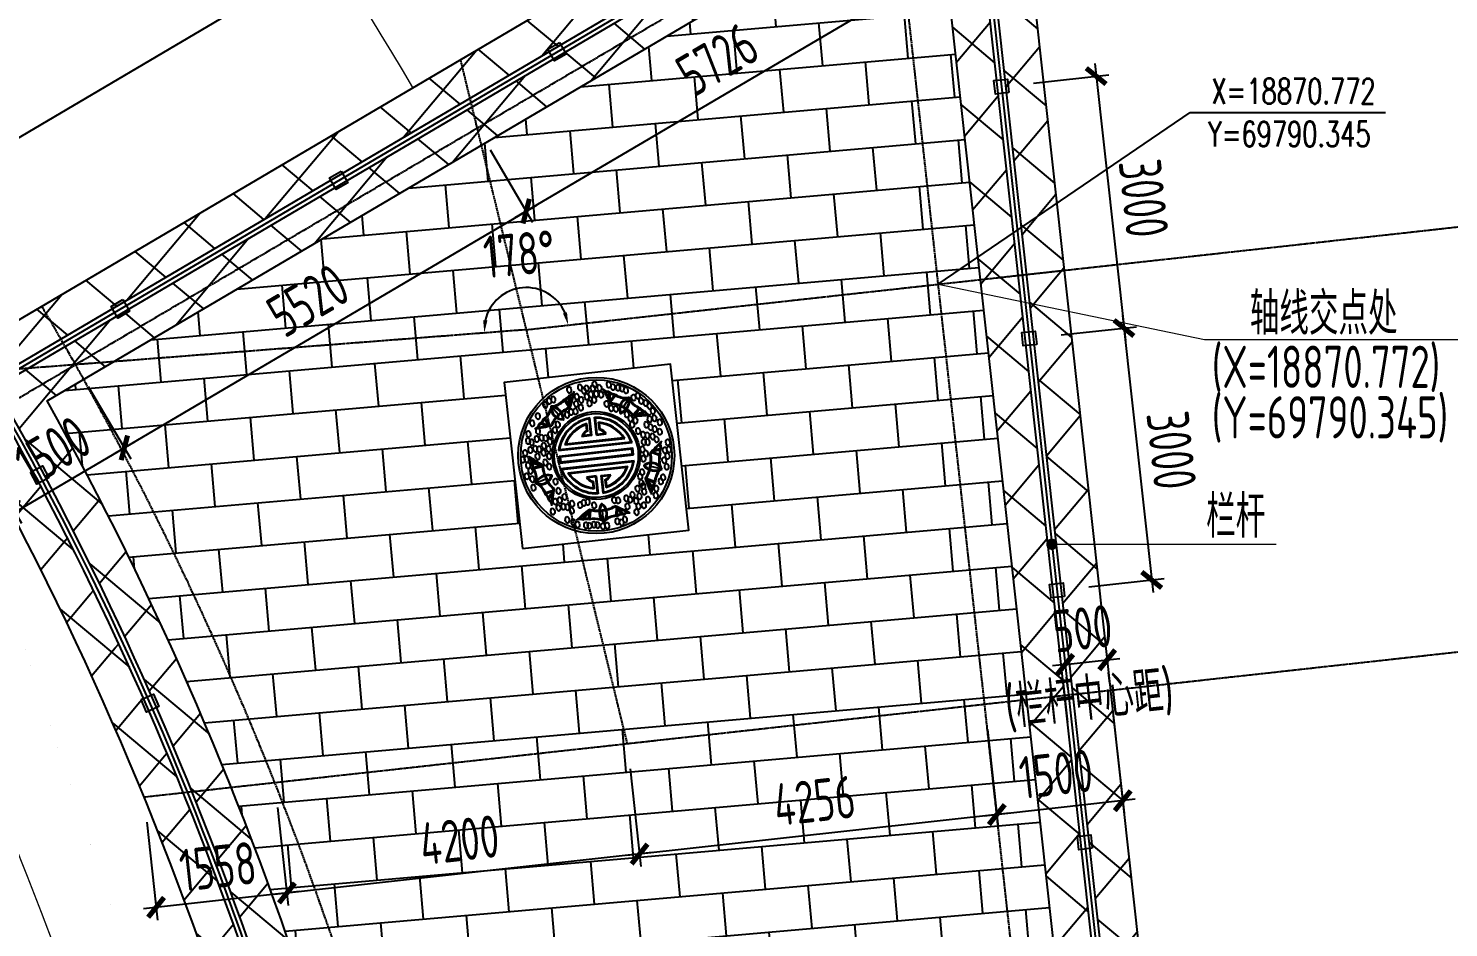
# Model space of a CAD drawing. Header units: millimetres. Extents: x -1003406 to 3312184, y 81337 to 716393.
# Drawn here: x 1301421 to 1318236, y 531276 to 541918 of the extents above; entities that cross this region are included whole.
import ezdxf

# ---------------------------------------------------------------- set-up
doc = ezdxf.new("R2010")
doc.units = ezdxf.units.MM
doc.header["$LTSCALE"] = 10
doc.linetypes.add('DOTE', pattern=[2.42, 2, -0.2, 0.02, -0.2])
doc.layers.get('0').update_dxf_attribs({"linetype": 'CONTINUOUS'})
doc.layers.get('Defpoints').update_dxf_attribs({"linetype": 'CONTINUOUS'})
for name, color, linetype in [('DIM', 3, 'CONTINUOUS'), ('DIM_COOR', 3, 'CONTINUOUS'), ('DMTZ', 8, 'CONTINUOUS'), ('DOTE', 1, 'DOTE'), ('PUB_TEXT', 7, 'CONTINUOUS'), ('图层5', 8, 'CONTINUOUS'), ('护岸线', 6, 'CONTINUOUS'), ('栏杆-SK', 4, 'CONTINUOUS'), ('码头-SK', 7, 'CONTINUOUS'), ('砖块-sk', 252, 'CONTINUOUS'), ('配筋率', 61, 'CONTINUOUS')]:
    doc.layers.add(name, color=color, linetype=linetype)
for name, color, linetype, lineweight in [('TEXT', 3, 'CONTINUOUS', 15), ('引线-H', 130, 'CONTINUOUS', 20), ('标注', 7, 'CONTINUOUS', 9)]:
    doc.layers.add(name, color=color, linetype=linetype, lineweight=lineweight)
doc.styles.add('_TCH_DIM', font='SIMPLEX', dxfattribs={"bigfont": 'GBCBIG'})
doc.styles.add('TCCAD_Dimension', font='Tssdeng.shx', dxfattribs={"width": 0.7, "bigfont": 'hztxt.shx'})
doc.styles.add('TSSD_Dimension', font='Tssdeng.shx', dxfattribs={"width": 0.7, "bigfont": 'hztxt.shx'})
doc.dimstyles.new('TSSD_100_150', dxfattribs={"dimtxt": 500, "dimasz": 150, "dimexe": 150, "dimexo": 300, "dimgap": 150, "dimtad": 1, "dimdec": 0, "dimzin": 0, "dimdsep": 46, "dimtxsty": 'TSSD_Dimension', "dimblk": 'ARCHTICK', "dimcen": 0, "dimdle": 150, "dimclrt": 7, "dimadec": 0, "dimazin": 0, "dimtfac": 1, "dimtdec": 0, "dimtix": 1, "dimtmove": 2, "dimatfit": 3, "dimfxl": 1, "dimtolj": 1, "dimtzin": 0, "dimarcsym": 0})

# ---------------------------------------------------------------- blocks, each defined once
blk = doc.blocks.new('_ArchTick')
at = {"color": 0, "const_width": 0.4}
blk.add_lwpolyline([(-0.71, -0.71), (0.71, 0.71)], dxfattribs=at)
blk = doc.blocks.new('*D460')
at = {"layer": 'Defpoints', "color": 0, "transparency": 16777216}
for p in [(1319940, 546116), (1312991, 545349), (1317926, 500620)]:
    blk.add_point(p, dxfattribs=at)
at = {"layer": 'DIM', "color": 0, "lineweight": -2, "transparency": 16777216}
for p, q in [((1324892, 501238), (1319923, 546265)), ((1313289, 545382), (1320089, 546132)), ((1318225, 500653), (1325025, 501404))]:
    blk.add_line(p, q, dxfattribs=at)
at = {"layer": 'DIM', "color": 0, "lineweight": -2, "transparency": 16777216, "xscale": 150, "yscale": 150, "zscale": 150}
for p, rotation in [((1319940, 546116), 96.29735263601), ((1324876, 501387), 276.29735263601)]:
    blk.add_blockref('_ArchTick', p, dxfattribs=dict(at, rotation=rotation))
at = {"layer": 'DIM', "color": 7, "transparency": 16777216, "insert": (1322805, 523795), "char_height": 500, "attachment_point": 5, "rotation": 276.2974, "style": 'TSSD_Dimension'}
blk.add_mtext('\\A1;45000', dxfattribs=at)
blk = doc.blocks.new('*D461')
at = {"layer": 'Defpoints', "color": 0, "transparency": 16777216}
for p in [(1318534, 544717), (1317202, 544570), (1317761, 539505)]:
    blk.add_point(p, dxfattribs=at)
at = {"layer": 'DIM', "color": 0, "lineweight": -2, "transparency": 16777216}
for p, q in [((1319110, 539503), (1318518, 544866)), ((1317500, 544603), (1318684, 544733)), ((1318059, 539538), (1319243, 539668))]:
    blk.add_line(p, q, dxfattribs=at)
at = {"layer": 'DIM', "color": 0, "lineweight": -2, "transparency": 16777216, "xscale": 150, "yscale": 150, "zscale": 150}
for p, rotation in [((1318534, 544717), 96.29735263829816), ((1319093, 539652), 276.2973526382982)]:
    blk.add_blockref('_ArchTick', p, dxfattribs=dict(at, rotation=rotation))
at = {"layer": 'DIM', "color": 7, "transparency": 16777216, "insert": (1319212, 542228), "char_height": 500, "attachment_point": 5, "rotation": 276.2974, "style": 'TSSD_Dimension'}
blk.add_mtext('\\A1;5096', dxfattribs=at)
blk = doc.blocks.new('*D465')
at = {"layer": 'Defpoints', "color": 0, "transparency": 16777216}
for p in [(1312047, 546952), (1312991, 545349), (1300286, 537871)]:
    blk.add_point(p, dxfattribs=at)
at = {"layer": 'DIM', "color": 0, "lineweight": -2, "transparency": 16777216}
for p, q in [((1299214, 539397), (1312176, 547028)), ((1312838, 545607), (1311971, 547081)), ((1300134, 538129), (1299267, 539603))]:
    blk.add_line(p, q, dxfattribs=at)
at = {"layer": 'DIM', "color": 0, "lineweight": -2, "transparency": 16777216, "xscale": 150, "yscale": 150, "zscale": 150}
for p, rotation in [((1312047, 546952), 30.48274837140382), ((1299343, 539473), 210.4827483714038)]:
    blk.add_blockref('_ArchTick', p, dxfattribs=dict(at, rotation=rotation))
at = {"layer": 'DIM', "color": 7, "transparency": 16777216, "insert": (1305492, 543557), "char_height": 500, "attachment_point": 5, "rotation": 30.4827, "style": 'TSSD_Dimension'}
blk.add_mtext('\\A1;14742', dxfattribs=at)
blk = doc.blocks.new('*D466')
at = {"layer": 'Defpoints', "color": 0, "transparency": 16777216}
for p in [(1301978, 537938), (1300685, 537177), (1302557, 536954)]:
    blk.add_point(p, dxfattribs=at)
at = {"layer": 'DIM', "color": 0, "lineweight": -2, "transparency": 16777216}
for p, q in [((1302130, 537680), (1302633, 536825)), ((1300837, 536919), (1301340, 536064)), ((1301135, 536117), (1302686, 537030))]:
    blk.add_line(p, q, dxfattribs=at)
at = {"layer": 'DIM', "color": 0, "lineweight": -2, "transparency": 16777216, "xscale": 150, "yscale": 150, "zscale": 150}
for p, rotation in [((1302557, 536954), 30.48274837401802), ((1301264, 536193), 210.482748374018)]:
    blk.add_blockref('_ArchTick', p, dxfattribs=dict(at, rotation=rotation))
at = {"layer": 'DIM', "color": 7, "transparency": 16777216, "insert": (1301708, 536918), "char_height": 500, "attachment_point": 5, "rotation": 30.4827, "style": 'TSSD_Dimension'}
blk.add_mtext('\\A1;1500', dxfattribs=at)
blk = doc.blocks.new('*D467')
at = {"layer": 'Defpoints', "color": 0, "transparency": 16777216}
for p in [(1306735, 540739), (1307315, 539755), (1301978, 537938)]:
    blk.add_point(p, dxfattribs=at)
at = {"layer": 'DIM', "color": 0, "lineweight": -2, "transparency": 16777216}
for p, q in [((1306888, 540480), (1307391, 539625)), ((1302428, 536878), (1307444, 539831)), ((1302130, 537680), (1302633, 536825))]:
    blk.add_line(p, q, dxfattribs=at)
at = {"layer": 'DIM', "color": 0, "lineweight": -2, "transparency": 16777216, "xscale": 150, "yscale": 150, "zscale": 150}
for p, rotation in [((1307315, 539755), 30.48274837140382), ((1302557, 536954), 210.4827483714038)]:
    blk.add_blockref('_ArchTick', p, dxfattribs=dict(at, rotation=rotation))
at = {"layer": 'DIM', "color": 7, "transparency": 16777216, "insert": (1304733, 538699), "char_height": 500, "attachment_point": 5, "rotation": 30.4827, "style": 'TSSD_Dimension'}
blk.add_mtext('\\A1;5520', dxfattribs=at)
blk = doc.blocks.new('*D468')
at = {"layer": 'Defpoints', "color": 0, "transparency": 16777216}
for p in [(1311670, 543643), (1312249, 542659), (1306735, 540739)]:
    blk.add_point(p, dxfattribs=at)
at = {"layer": 'DIM', "color": 0, "lineweight": -2, "transparency": 16777216}
for p, q in [((1311822, 543385), (1312325, 542530)), ((1307185, 539679), (1312378, 542735)), ((1306888, 540480), (1307391, 539625))]:
    blk.add_line(p, q, dxfattribs=at)
at = {"layer": 'DIM', "color": 0, "lineweight": -2, "transparency": 16777216, "xscale": 150, "yscale": 150, "zscale": 150}
for p, rotation in [((1312249, 542659), 30.48274837140382), ((1307315, 539755), 210.4827483714038)]:
    blk.add_blockref('_ArchTick', p, dxfattribs=dict(at, rotation=rotation))
at = {"layer": 'DIM', "color": 7, "transparency": 16777216, "insert": (1309579, 541552), "char_height": 500, "attachment_point": 5, "rotation": 30.4827, "style": 'TSSD_Dimension'}
blk.add_mtext('\\A1;5726', dxfattribs=at)
blk = doc.blocks.new('*D471')
at = {"layer": 'Defpoints', "color": 0, "transparency": 16777216}
for p in [(1314234, 534085), (1312743, 533921), (1312887, 532613)]:
    blk.add_point(p, dxfattribs=at)
at = {"layer": 'DIM', "color": 0, "lineweight": -2, "transparency": 16777216}
for p, q in [((1314266, 533787), (1314394, 532628)), ((1312775, 533622), (1312903, 532464)), ((1314527, 532794), (1312738, 532596))]:
    blk.add_line(p, q, dxfattribs=at)
at = {"layer": 'DIM', "color": 0, "lineweight": -2, "transparency": 16777216, "xscale": 150, "yscale": 150, "zscale": 150}
for p, rotation in [((1314378, 532777), 6.29735263569529), ((1312887, 532613), 186.2973526356953)]:
    blk.add_blockref('_ArchTick', p, dxfattribs=dict(at, rotation=rotation))
at = {"layer": 'DIM', "color": 7, "transparency": 16777216, "insert": (1313588, 533093), "char_height": 500, "attachment_point": 5, "rotation": 6.2974, "style": 'TSSD_Dimension'}
blk.add_mtext('\\A1;1500', dxfattribs=at)
blk = doc.blocks.new('*D472')
at = {"layer": 'Defpoints', "color": 0, "transparency": 16777216}
for p in [(1312743, 533921), (1308512, 533454), (1308657, 532146)]:
    blk.add_point(p, dxfattribs=at)
at = {"layer": 'DIM', "color": 0, "lineweight": -2, "transparency": 16777216}
for p, q in [((1312775, 533622), (1312903, 532464)), ((1308545, 533156), (1308673, 531997)), ((1313036, 532629), (1308508, 532130))]:
    blk.add_line(p, q, dxfattribs=at)
at = {"layer": 'DIM', "color": 0, "lineweight": -2, "transparency": 16777216, "xscale": 150, "yscale": 150, "zscale": 150}
for p, rotation in [((1312887, 532613), 6.29735263779593), ((1308657, 532146), 186.2973526377959)]:
    blk.add_blockref('_ArchTick', p, dxfattribs=dict(at, rotation=rotation))
at = {"layer": 'DIM', "color": 7, "transparency": 16777216, "insert": (1310728, 532777), "char_height": 500, "attachment_point": 5, "rotation": 6.2974, "style": 'TSSD_Dimension'}
blk.add_mtext('\\A1;4256', dxfattribs=at)
blk = doc.blocks.new('*D473')
at = {"layer": 'Defpoints', "color": 0, "transparency": 16777216}
for p in [(1308512, 533454), (1304337, 532993), (1304482, 531685)]:
    blk.add_point(p, dxfattribs=at)
at = {"layer": 'DIM', "color": 0, "lineweight": -2, "transparency": 16777216}
for p, q in [((1308545, 533156), (1308673, 531997)), ((1304370, 532695), (1304498, 531536)), ((1308806, 532163), (1304333, 531669))]:
    blk.add_line(p, q, dxfattribs=at)
at = {"layer": 'DIM', "color": 0, "lineweight": -2, "transparency": 16777216, "xscale": 150, "yscale": 150, "zscale": 150}
for p, rotation in [((1308657, 532146), 6.29735263779593), ((1304482, 531685), 186.2973526377959)]:
    blk.add_blockref('_ArchTick', p, dxfattribs=dict(at, rotation=rotation))
at = {"layer": 'DIM', "color": 7, "transparency": 16777216, "insert": (1306525, 532313), "char_height": 500, "attachment_point": 5, "rotation": 6.2974, "style": 'TSSD_Dimension'}
blk.add_mtext('\\A1;4200', dxfattribs=at)
blk = doc.blocks.new('*D474')
at = {"layer": 'Defpoints', "color": 0, "transparency": 16777216}
for p in [(1304337, 532993), (1302789, 532822), (1302933, 531515)]:
    blk.add_point(p, dxfattribs=at)
at = {"layer": 'DIM', "color": 0, "lineweight": -2, "transparency": 16777216}
for p, q in [((1304370, 532695), (1304498, 531536)), ((1302822, 532524), (1302950, 531365)), ((1304631, 531702), (1302784, 531498))]:
    blk.add_line(p, q, dxfattribs=at)
at = {"layer": 'DIM', "color": 0, "lineweight": -2, "transparency": 16777216, "xscale": 150, "yscale": 150, "zscale": 150}
for p, rotation in [((1304482, 531685), 6.29735263779593), ((1302933, 531515), 186.2973526377959)]:
    blk.add_blockref('_ArchTick', p, dxfattribs=dict(at, rotation=rotation))
at = {"layer": 'DIM', "color": 7, "transparency": 16777216, "insert": (1303664, 531998), "char_height": 500, "attachment_point": 5, "rotation": 6.2974, "style": 'TSSD_Dimension'}
blk.add_mtext('\\A1;1558', dxfattribs=at)
blk = doc.blocks.new('234')
at = {"layer": '图层5'}
for p, q in [((-128.9, 300.4), (-124.8, 350.9)), ((-120.6, 306.5), (-116.3, 356.9)), ((110.5, 317.9), (116.6, 350.7)), ((116.3, 304.3), (124.1, 344.7)), ((-233.3, 305.4), (-197.6, 254.3)), ((-132.5, 288.6), (-154.1, 333.7)), ((-125.7, 293.8), (-146.8, 338.1)), ((117.2, 302.4), (147.6, 333.7)), ((120.1, 295.9), (152.6, 329.8)), ((230.7, 306.3), (193.2, 256.6)), ((-280.8, 193.9), (-310.2, 209.9)), ((-266.1, 195.3), (-302.1, 215.2)), ((-264, 195.5), (-284.4, 234.1)), ((-256.9, 196.3), (-279.2, 237.6)), ((-173.8, 224.9), (-173.8, 224.9)), ((-40.3, 140.7), (-40.3, 175.1)), ((-34.9, 136.9), (-34.9, 181.7)), ((-19.2, 112.7), (-19.2, 207.8)), ((-13.7, 107.2), (-13.7, 214.1)), ((13.7, 107.2), (13.7, 214.1)), ((19.2, 112.7), (19.2, 207.8)), ((34.9, 136.9), (34.9, 181.7)), ((40.3, 140.7), (40.3, 175.1)), ((173.7, 224.9), (173.7, 224.9)), ((246.6, 204.5), (282.8, 239)), ((253.6, 199.7), (289.2, 233.4)), ((258.9, 204.7), (308.2, 216.4)), ((267.2, 198.7), (316.5, 210.2)), ((-13.7, 107.2), (-73.3, 107.2)), ((-19.2, 112.7), (-64.5, 112.7)), ((13.7, 107.2), (73.3, 107.2)), ((19.2, 112.7), (64.5, 112.7)), ((-221.8, 39.9), (221.8, 39.9)), ((-221.8, 6.9), (221.8, 6.9)), ((-221.8, -35.3), (-221.8, 6.9)), ((-214.9, 0), (-214.9, -28.4)), ((214.9, 0), (-214.9, 0)), ((-214.7, 45.4), (214.7, 45.4)), ((-180.7, 69.2), (180.7, 69.2)), ((-171.9, 74.7), (171.9, 74.7)), ((214.9, 0), (214.9, 0)), ((214.9, -28.4), (214.9, 0)), ((221.8, -35.3), (221.8, 6.9)), ((-341.4, -29.4), (-388, -9.7)), ((-338.2, -39.1), (-384.9, -19.6)), ((-330.9, -38.2), (-379.5, -44.5)), ((-328.1, -46.2), (-377.6, -52.8)), ((-221.8, -35.3), (221.8, -35.3)), ((-221.8, -68.3), (221.8, -68.3)), ((-214.9, -28.4), (214.9, -28.4)), ((-214.7, -73.8), (214.7, -73.8)), ((331.6, -33.5), (373.9, -53.8)), ((336.9, -28.7), (376, -47.9)), ((338.5, -27.3), (379.2, -22.2)), ((349.5, -17.5), (382.7, -13.2)), ((-375.2, -136.9), (-315.6, -118.8)), ((-281.1, -105.6), (-281.1, -105.6)), ((-180.7, -97.6), (180.7, -97.6)), ((-171.9, -103.1), (171.9, -103.1)), ((-13.7, -135.6), (-73.3, -135.6)), ((-19.2, -141.1), (-64.5, -141.1)), ((-40.3, -169), (-40.3, -203.5)), ((-34.9, -165.2), (-34.9, -210.1)), ((-19.2, -141.1), (-19.2, -236.2)), ((-13.7, -135.6), (-13.7, -242.5)), ((13.7, -135.6), (13.7, -242.5)), ((13.7, -135.6), (73.3, -135.6)), ((19.2, -141.1), (19.2, -236.2)), ((19.2, -141.1), (64.5, -141.1)), ((34.9, -165.2), (34.9, -210.1)), ((40.3, -169), (40.3, -203.5)), ((281.1, -105.5), (281.1, -105.5)), ((375.6, -135.5), (316.8, -115.1)), ((-279.6, -193.5), (-325.8, -201.9)), ((-281.1, -200.5), (-324, -207.9)), ((-281.5, -202.6), (-311.5, -230.6)), ((-284.7, -216.9), (-309, -239.9)), ((281.8, -189.3), (324.9, -212.8)), ((284.2, -181.2), (328.2, -204.9)), ((285.1, -202.6), (311.2, -245.9)), ((288.2, -192.8), (314.6, -236)), ((-79.5, -336.3), (-88.5, -384.5)), ((-71, -336.1), (-80, -385.3)), ((0.1, -309.7), (0.1, -309.7)), ((84.1, -335.5), (77.8, -382)), ((90.3, -339.1), (84.1, -382.2)), ((-91, -343.6), (-124.2, -381.8)), ((-80.8, -343.5), (-113.8, -381.9)), ((0.7, -408.9), (0.6, -346.7)), ((92.1, -340.1), (109.6, -377.4)), ((104.8, -347.6), (119.2, -377.8))]:
    blk.add_line(p, q, dxfattribs=at)
for radius in [467, 452]:
    blk.add_circle((0, -14.2), radius, dxfattribs=at)
for centre in [(36.2, 408.9), (-244.4, 340.5), (-218.7, 346.6), (-118.3, 392.7), (-77.4, 348.7), (-52.8, 326.2), (-52.3, 400.9), (-31.6, 379.4), (-18, 341.9), (-14, 390.5), (8.3, 352.2), (22.7, 387.3), (40.2, 351.4), (62.6, 385.7), (68.2, 344.3), (120.8, 398.4), (144, 381.5), (174.3, 374.5), (196.2, 366.8), (218.7, 353.4), (-321.6, 257.7), (-270, 320), (-147.4, 246.6), (-121.8, 261), (-94.8, 262), (-85.6, 305.7), (-60.3, 280.2), (-6.9, 300.4), (23.5, 318), (94.7, 285.6), (119.5, 255.8), (146.6, 249.8), (259.5, 305.5), (286.3, 313.3), (302.1, 281.6), (327.8, 264.9), (348.6, 244.3), (-389.6, 158.2), (-359.5, 218.8), (-330.6, 168.4), (-229.6, 163.9), (-208.9, 195.2), (207.8, 210.7), (226.9, 183.6), (255.1, 168.5), (340.9, 167.1), (364.6, 213.8), (369.5, 169.9), (-396.1, 117.1), (-375.5, 106.8), (-358.6, 65.5), (-343.4, 123.4), (-313.7, 127.1), (-305.1, 77.6), (-290.4, 121.9), (-266.6, 98.1), (-260.1, 139.2), (232.8, 145.5), (264.2, 104.2), (291.4, 79.1), (316.5, 71.6), (317.9, 135.7), (341.6, 118.3), (364.6, 105.1), (392.5, 85.4), (398.8, 141.1), (-439.7, 9.5), (-421.4, 48.1), (-416.8, 8.9), (-388.4, 61.8), (-349.5, 18.7), (-335.3, 60.3), (-311.5, 36.5), (-280.9, 13), (-279.2, 56.3), (278.5, -7.7), (291.4, 33.8), (313.7, 31.7), (347.2, 61.7), (368.3, 41.9), (433.4, 17.1), (-427.1, -91.6), (-411.6, -28.5), (-401.3, -62), (-307.2, -22), (-286.6, -49.1), (277.7, -63.4), (296.3, -34.7), (400.8, -87.5), (410.9, -28.6), (422.5, -63.4), (435.7, -26.2), (-396.2, -112.4), (-394.9, -164), (-259.5, -143.1), (246.7, -167.2), (261.4, -142.5), (383, -187.4), (410.9, -127), (-274.6, -261), (-248.1, -199.3), (-246.2, -255.4), (-215.4, -239.2), (189.4, -271.2), (223.7, -238.5), (250.2, -205.8), (259.5, -226), (261.1, -260.3), (335, -250.1), (366, -209.8), (-295.9, -318.1), (-259, -300.4), (-229.3, -296.6), (-206, -301.9), (-182.2, -325.7), (-175.7, -284.5), (-128.7, -297.7), (-105.3, -286.8), (-81.9, -285.2), (-46.1, -308.6), (77.1, -291.5), (100.5, -294.6), (150.4, -288.3), (152, -336.6), (172.2, -299.3), (206.5, -310.2), (217.4, -342.9), (229.9, -283.7), (250.2, -341.3), (278.3, -310.2), (327.2, -289.5), (-214.5, -377.2), (-180.2, -395.8), (-156.8, -413), (-106.9, -422.3), (-86.6, -427), (-58.5, -423.9), (-38.3, -428.6), (-7.1, -439.5), (19.4, -437.9), (81.8, -419.2), (106.7, -428.6), (128.6, -413), (201.9, -377.2)]:
    blk.add_ellipse(centre, major_axis=(0, 19.4), ratio=0.616865, dxfattribs=at)
for centre, major_axis, start_param, end_param in [((-242.2, 437.6), (-92.4, 92.4), 2.493237, 3.108187), ((-164.8, 394.4), (-37.9, 37.9), 2.579762, 3.269542), ((-164.8, 394.4), (-41.8, 41.8), 2.605209, 3.228554), ((-1075.7, 685), (-726.5, 726.5), 3.53237, 3.608206), ((-1075.7, 685), (-730.4, 730.4), 3.529693, 3.629181), ((-125.6, 405.7), (-31.2, 31.2), 2.428217, 3.360391), ((-125.6, 405.7), (35.1, 35.1), 4.048283, 4.465521), ((117.5, 403.5), (-31.2, 31.2), 1.390652, 2.322825), ((1056.2, 719.3), (730.4, 730.4), 2.692657, 2.792146), ((117.5, 403.5), (-35.1, 35.1), 1.856317, 2.273556), ((1056.2, 719.3), (726.5, 726.5), 2.713632, 2.789469), ((157.2, 393.7), (41.8, 41.8), 3.093285, 3.71663), ((157.2, 393.7), (37.9, 37.9), 3.052297, 3.742076), ((232.9, 439.9), (92.4, 92.4), 3.213652, 3.828601), ((-359, 348), (92.4, 92.4), 4.470289, 5.085238), ((-359, 348), (96.3, 96.3), 4.481021, 5.004715), ((-90.2, 105.2), (-129.4, 129.4), -0.17703, 0.257649), ((-167.1, 291.4), (-51.2, 51.2), 0.504812, 2.266005), ((-256.6, 225.4), (-62.4, 62.4), 3.898542, 5.269642), ((-167.1, 291.4), (-47.3, 47.3), 0.585352, 2.25569), ((-256.6, 225.4), (-58.5, 58.5), 3.920107, 5.20412), ((-242.2, 437.6), (-96.3, 96.3), 2.552957, 3.097455), ((-81.6, 112.9), (129.4, 129.4), 1.037642, 1.472321), ((-81.6, 112.9), (125.5, 125.5), 1.022339, 1.472321), ((85, 109.2), (125.5, 125.5), 0.137129, 0.58711), ((85, 109.2), (-129.4, 129.4), -1.433667, -0.998988), ((232.9, 439.9), (96.3, 96.3), 3.224383, 3.748078), ((239, 239.1), (51.2, 51.2), 0.818972, 2.580164), ((239, 239.1), (-47.3, 47.3), -0.671285, 0.999053), ((148.6, 303.9), (-62.4, 62.4), 2.641905, 4.013005), ((148.6, 303.9), (58.5, 58.5), 4.234267, 5.518279), ((95.2, 101.9), (-129.4, 129.4), 4.493394, 4.928072), ((354.4, 354.9), (96.3, 96.3), 2.867116, 3.411615), ((354.4, 354.9), (-92.4, 92.4), 1.2366, 1.85155), ((-360, 227.1), (31.2, 31.2), 4.218085, 5.150259), ((-370.4, 1217.4), (730.4, 730.4), 3.949294, 4.048783), ((-360, 227.1), (35.1, 35.1), 4.683751, 5.100989), ((-370.4, 1217.4), (726.5, 726.5), 3.97027, 4.046106), ((-338.5, 261.8), (37.9, 37.9), 4.308934, 4.998713), ((-338.5, 261.8), (41.8, 41.8), 4.349922, 4.973267), ((0, -14.2), (-185.4, 185.4), 3.926991, 10.210176), ((0, -14.2), (-177.6, 177.6), 3.926991, 10.210176), ((-90.2, 105.2), (-125.5, 125.5), -0.17703, 0.272951), ((0, -14.2), (161.4, 161.4), 0.845596, 2.11688), ((0, -14.2), (157.6, 157.6), 0.871808, 2.085356), ((0, -14.2), (140.7, 140.7), 0.961433, 1.923653), ((-173.5, 225), (3.97, 3.97), 3.922168, 5.129632), ((0, -14.2), (136.8, 136.8), 0.99543, 1.878793), ((0, -14.2), (-161.4, 161.4), 4.166305, 5.437589), ((0, -14.2), (-157.6, 157.6), 4.197829, 5.411377), ((0, -14.2), (-140.7, 140.7), 4.359533, 5.321752), ((0, -14.2), (-136.8, 136.8), 4.404392, 5.287755), ((173.8, 224.8), (-3.97, 3.97), 1.094735, 2.302199), ((95.2, 101.9), (-125.5, 125.5), 4.478091, 4.928072), ((332.1, 1224.1), (-730.4, 730.4), 2.273056, 2.372544), ((332.1, 1224.1), (-726.5, 726.5), 2.275733, 2.351569), ((337.2, 267.9), (41.8, 41.8), 2.919368, 3.542713), ((337.2, 267.9), (37.9, 37.9), 2.893922, 3.583701), ((360.1, 234.1), (35.1, 35.1), 2.791646, 3.208884), ((360.1, 234.1), (31.2, 31.2), 2.742376, 3.67455), ((-17.6, 85.4), (-42.3, 42.3), -0.394855, 0.412115), ((-17.6, 85.4), (38.4, 38.4), 1.10904, 1.829393), ((17.6, 85.4), (-38.4, 38.4), 4.453792, 5.174146), ((17.6, 85.4), (42.3, 42.3), 5.87107, 6.67804), ((-437.2, -3.4), (31.2, 31.2), 5.25565, 6.187824), ((-996.6, -820.8), (730.4, 730.4), 0.073941, 0.17343), ((-437.2, -3.4), (-35.1, 35.1), 3.734123, 4.151362), ((-996.6, -820.8), (-726.5, 726.5), -1.494179, -1.418342), ((1023.6, -792.9), (730.4, 730.4), 1.43602, 1.535508), ((1023.6, -792.9), (726.5, 726.5), 1.456995, 1.532832), ((433.1, 2.2), (-35.1, 35.1), 0.59968, 1.016919), ((433.1, 2.2), (-31.2, 31.2), 0.134014, 1.066188), ((-438.6, -44.2), (37.9, 37.9), 5.407196, 6.096975), ((-438.6, -44.2), (41.8, 41.8), 5.432642, 6.055987), ((-503.7, -104.5), (92.4, 92.4), 5.320671, 5.93562), ((-503.7, -104.5), (96.3, 96.3), 5.38039, 5.924889), ((-145.2, -52.1), (129.4, 129.4), 2.294279, 2.728958), ((-145.2, -52.1), (125.5, 125.5), 2.278977, 2.728958), ((0, -14.2), (-161.4, 161.4), 1.024712, 2.295997), ((0, -14.2), (-157.6, 157.6), 1.056236, 2.269784), ((0, -14.2), (161.4, 161.4), 3.987188, 5.258473), ((0, -14.2), (157.6, 157.6), 4.013401, 5.226949), ((143.2, -57.7), (-125.5, 125.5), 3.592881, 4.042862), ((143.2, -57.7), (-129.4, 129.4), 3.592881, 4.02756), ((503.4, -96.2), (-96.3, 96.3), 0.39695, 0.920645), ((503.4, -96.2), (92.4, 92.4), 1.957015, 2.571964), ((436.1, -38.5), (41.8, 41.8), 1.836648, 2.459993), ((436.1, -38.5), (-37.9, 37.9), 0.224864, 0.914643), ((-307.2, -184.1), (-62.4, 62.4), -1.128006, 0.243094), ((-342.3, -78.6), (-51.2, 51.2), 1.761449, 3.522642), ((-307.2, -184.1), (58.5, 58.5), 0.464355, 1.748368), ((-342.3, -78.6), (47.3, 47.3), 3.412785, 5.083123), ((-455.4, -243.7), (-92.4, 92.4), 4.15613, 4.771079), ((-455.4, -243.7), (-96.3, 96.3), 4.166861, 4.690556), ((-141.4, -63.1), (129.4, 129.4), 2.650403, 3.085082), ((-141.4, -63.1), (-125.5, 125.5), 1.079607, 1.529588), ((-281.1, -105.3), (-3.97, 3.97), 3.608009, 4.815473), ((0, -14.2), (-140.7, 140.7), 1.21794, 2.18016), ((0, -14.2), (-136.8, 136.8), 1.2628, 2.146163), ((-17.6, -113.8), (42.3, 42.3), 2.729478, 3.536447), ((-17.6, -113.8), (-38.4, 38.4), 1.3122, 2.032553), ((0, -14.2), (140.7, 140.7), 4.103026, 5.065245), ((17.6, -113.8), (38.4, 38.4), 4.250632, 4.970986), ((0, -14.2), (136.8, 136.8), 4.137022, 5.020386), ((17.6, -113.8), (-42.3, 42.3), 2.746738, 3.553708), ((281, -105.7), (-3.97, 3.97), -0.161902, 1.045562), ((139.8, -68.9), (125.5, 125.5), 4.792251, 5.242232), ((348.4, -57.3), (62.4, 62.4), 2.956064, 4.327165), ((314.8, -163.2), (51.2, 51.2), 5.84552, 7.606712), ((139.8, -68.9), (129.4, 129.4), 4.807553, 5.242232), ((314.8, -163.2), (-47.3, 47.3), 4.355263, 6.025601), ((348.4, -57.3), (58.5, 58.5), 2.977629, 4.261642), ((460.6, -237.2), (-96.3, 96.3), 0.039683, 0.584181), ((460.6, -237.2), (92.4, 92.4), 1.55076, 2.165709), ((-367.1, -250.8), (-37.9, 37.9), 3.994775, 4.684554), ((-367.1, -250.8), (-41.8, 41.8), 4.035763, 4.659107), ((-340.7, -282), (31.2, 31.2), 5.474722, 6.406896), ((-340.7, -282), (35.1, 35.1), 5.940388, 6.357626), ((-1285.8, 14.1), (-730.4, 730.4), 3.635135, 3.734623), ((-1285.8, 14.1), (726.5, 726.5), 5.226907, 5.302743), ((1280.3, 52.6), (-730.4, 730.4), 1.016419, 1.115907), ((1280.3, 52.6), (-726.5, 726.5), 1.019095, 1.094932), ((347.4, -279.9), (35.1, 35.1), 1.535009, 1.952247), ((347.4, -279.9), (31.2, 31.2), 1.485739, 2.417913), ((372.5, -247.7), (41.8, 41.8), 1.662731, 2.286076), ((372.5, -247.7), (37.9, 37.9), 1.637285, 2.327064), ((459.1, -1211.2), (-730.4, 730.4), -0.240218, -0.14073), ((459.1, -1211.2), (-726.5, 726.5), -0.237542, -0.161705), ((-8.8, -164), (125.5, 125.5), 3.535614, 3.985595), ((-8.8, -164), (129.4, 129.4), 3.550916, 3.985595), ((66.7, -358.9), (62.4, 62.4), 1.699427, 3.070528), ((66.7, -358.9), (-58.5, 58.5), 0.150196, 1.434209), ((-0.2, -309.7), (-3.97, 3.97), -1.418539, -0.211076), ((2.8, -163.8), (-129.4, 129.4), 2.336244, 2.770923), ((2.8, -163.8), (125.5, 125.5), 3.90704, 4.357021), ((-44.5, -359.6), (-51.2, 51.2), 3.018086, 4.779279), ((-44.5, -359.6), (-47.3, 47.3), 3.098626, 4.768964), ((-424.3, -1228.3), (726.5, 726.5), 0.200358, 0.276195), ((-424.3, -1228.3), (730.4, 730.4), 0.179383, 0.278871), ((-145.4, -426.7), (31.2, 31.2), 0.229102, 1.161276), ((-145.4, -426.7), (35.1, 35.1), 0.278372, 0.69561), ((-107, -440.6), (37.9, 37.9), 0.380647, 1.070427), ((-107, -440.6), (41.8, 41.8), 0.406094, 1.029439), ((-69.7, -521.1), (92.4, 92.4), 0.294123, 0.909072), ((-69.7, -521.1), (96.3, 96.3), 0.353842, 0.89834), ((77.5, -518.3), (92.4, 92.4), 0.700378, 1.315327), ((77.5, -518.3), (-96.3, 96.3), -0.859687, -0.335992), ((111.6, -436.4), (41.8, 41.8), 0.580011, 1.203356), ((111.6, -436.4), (-37.9, 37.9), -1.031773, -0.341994), ((149.4, -421), (-35.1, 35.1), -0.656957, -0.239718), ((149.4, -421), (-31.2, 31.2), -1.122623, -0.190449)]:
    blk.add_ellipse(centre, major_axis=major_axis, ratio=1, start_param=start_param, end_param=end_param, dxfattribs=at)
blk = doc.blocks.new('*D437')
at = {"layer": 'Defpoints', "color": 0, "transparency": 16777216}
for p in [(1313351, 538257), (1313680, 535275), (1314721, 535390)]:
    blk.add_point(p, dxfattribs=at)
at = {"layer": 'DIM', "color": 0, "lineweight": -2, "transparency": 16777216}
for p, q in [((1314376, 538521), (1314738, 535241)), ((1313649, 538290), (1314541, 538388)), ((1313978, 535308), (1314870, 535406))]:
    blk.add_line(p, q, dxfattribs=at)
at = {"layer": 'DIM', "color": 0, "lineweight": -2, "transparency": 16777216, "xscale": 150, "yscale": 150, "zscale": 150}
for p, rotation in [((1314392, 538372), 96.29735263600372), ((1314721, 535390), 276.2973526360037)]:
    blk.add_blockref('_ArchTick', p, dxfattribs=dict(at, rotation=rotation))
at = {"layer": 'DIM', "color": 7, "transparency": 16777216, "insert": (1314954, 536925), "char_height": 500, "attachment_point": 5, "rotation": 276.2974, "style": 'TSSD_Dimension'}
blk.add_mtext('\\A1;3000', dxfattribs=at)
blk = doc.blocks.new('*D438')
at = {"layer": 'Defpoints', "color": 0, "transparency": 16777216}
for p in [(1313022, 541239), (1314392, 538372), (1313351, 538257)]:
    blk.add_point(p, dxfattribs=at)
at = {"layer": 'DIM', "color": 0, "lineweight": -2, "transparency": 16777216}
for p, q in [((1314047, 541503), (1314409, 538223)), ((1313320, 541272), (1314212, 541370)), ((1313649, 538290), (1314541, 538388))]:
    blk.add_line(p, q, dxfattribs=at)
at = {"layer": 'DIM', "color": 0, "lineweight": -2, "transparency": 16777216, "xscale": 150, "yscale": 150, "zscale": 150}
for p, rotation in [((1314063, 541354), 96.29735263600816), ((1314392, 538372), 276.2973526360082)]:
    blk.add_blockref('_ArchTick', p, dxfattribs=dict(at, rotation=rotation))
at = {"layer": 'DIM', "color": 7, "transparency": 16777216, "insert": (1314625, 539907), "char_height": 500, "attachment_point": 5, "rotation": 276.2974, "style": 'TSSD_Dimension'}
blk.add_mtext('\\A1;3000', dxfattribs=at)
blk = doc.blocks.new('*D448')
at = {"layer": 'Defpoints', "color": 0, "transparency": 16777216}
for p in [(1313695, 534408), (1314192, 534462), (1314194, 534445)]:
    blk.add_point(p, dxfattribs=at)
at = {"layer": 'DIM', "color": 0, "lineweight": -2, "transparency": 16777216}
for p, q in [((1313697, 534390), (1314194, 534445)), ((1314194, 534445), (1314343, 534462)), ((1313697, 534390), (1313548, 534374)), ((1313728, 534109), (1313713, 534241)), ((1314225, 534164), (1314210, 534296))]:
    blk.add_line(p, q, dxfattribs=at)
at = {"layer": 'DIM', "color": 0, "lineweight": -2, "transparency": 16777216, "xscale": 150, "yscale": 150, "zscale": 150}
for p, rotation in [((1314194, 534445), 186.2973526360213), ((1313697, 534390), 6.29735263602127)]:
    blk.add_blockref('_ArchTick', p, dxfattribs=dict(at, rotation=rotation))
at = {"layer": 'DIM', "color": 7, "transparency": 16777216, "insert": (1313901, 534815), "char_height": 500, "attachment_point": 5, "rotation": 6.2974, "style": 'TSSD_Dimension'}
blk.add_mtext('\\A1;500', dxfattribs=at)
blk = doc.blocks.new('*D436')
at = {"layer": 'Defpoints', "color": 0, "transparency": 16777216}
for p in [(1313685, 539055), (1307522, 538807), (1307317, 538352), (1307317, 538352), (1301978, 537938)]:
    blk.add_point(p, dxfattribs=at)
at = {"layer": 'DIM', "color": 0, "lineweight": -2, "transparency": 16777216}
blk.add_arc((1307317, 538352), 499, 23.5765, 167.154, dxfattribs=at)
at = {"layer": 'DIM', "color": 0, "transparency": 16777216}
for points in [[(1306855, 538461), (1306805, 538465), (1306819, 538314)], [(1307798, 538558), (1307750, 538545), (1307813, 538407)]]:
    blk.add_solid(points, dxfattribs=at)
at = {"layer": 'DIM', "color": 7, "transparency": 16777216, "insert": (1307232, 539247), "char_height": 500, "attachment_point": 5, "rotation": 5.3653, "style": 'TSSD_Dimension'}
blk.add_mtext('\\A1;178°', dxfattribs=at)

msp = doc.modelspace()

# ---------------------------------------------------------------- hatches: boundary and pattern name
at = {"layer": '砖块-sk'}
h = msp.add_hatch(dxfattribs=at)
h.set_pattern_fill('ANSI37', color=256, scale=200, angle=5)
h.set_pattern_definition([(50, (393713.3, 19631.53), (-486.43822, 408.17013), []), (140, (393713.3, 19631.53), (-408.17013, -486.43822), [])])
h.paths.add_polyline_path([(1315429.1, 523250.8), (1315011.7, 523204.8), (1315029.2, 523045.7), (1314999.4, 523042.5), (1315310.9, 520219.6), (1315340.7, 520222.9), (1315358.3, 520063.8), (1315328.5, 520060.6), (1315701.8, 516677.1), (1315731.7, 516680.4), (1315749.2, 516521.4), (1315590.2, 516503.8), (1315572.6, 516662.9), (1315602.4, 516666.2), (1315229.1, 520049.6), (1315199.3, 520046.3), (1315181.7, 520205.3), (1315211.5, 520208.6), (1314900, 523031.5), (1314870.2, 523028.2), (1314852.6, 523187.2), (1314435.2, 523141.2), (1316822.8, 501504.7), (1308871.1, 500627.2), (1306483.4, 522263.7), (1306066, 522217.6), (1306083.5, 522058.5), (1306053.7, 522055.3), (1306384.6, 519056.9), (1306414.4, 519060.1), (1306432, 518901.1), (1306402.1, 518897.8), (1306694.3, 516250.5), (1306724.1, 516253.8), (1306741.7, 516094.8), (1306711.8, 516091.5), (1307023.4, 513268.6), (1307053.2, 513271.9), (1307070.7, 513112.9), (1307040.9, 513109.6), (1307352.4, 510286.7), (1307382.2, 510290), (1307399.8, 510131), (1307370, 510127.7), (1307681.5, 507304.8), (1307711.3, 507308.1), (1307728.9, 507149.1), (1307699, 507145.8), (1308016, 504184), (1308040.4, 504326.2), (1308057.9, 504167.2), (1308028.1, 504163.9), (1308339.6, 501341), (1308369.4, 501344.3), (1308387, 501185.3), (1308357.2, 501182), (1308470, 500159.5), (1308499.8, 500162.8), (1308503, 500133.9), (1310145.3, 500315.1), (1310142, 500344.9), (1310301, 500362.5), (1310304.3, 500332.6), (1313127.2, 500644.2), (1313123.9, 500674), (1313282.9, 500691.5), (1313286.2, 500661.7), (1316109.1, 500973.2), (1316105.8, 501003), (1316264.8, 501020.6), (1316268.1, 500990.8), (1317289.7, 501103.5), (1317286.5, 501132.4), (1317316.3, 501135.7), (1317135, 502778.9), (1317105.2, 502775.6), (1317087.6, 502934.6), (1317117.4, 502937.9), (1316805.9, 505760.8), (1316776.1, 505757.5), (1316758.5, 505916.5), (1316788.4, 505919.8), (1316518.2, 508367.7), (1316488.4, 508364.5), (1316470.8, 508523.5), (1316629.9, 508541), (1316647.4, 508382), (1316617.6, 508378.7), (1316887.8, 505930.8), (1316917.6, 505934), (1316935.1, 505775), (1316905.3, 505771.7), (1317216.8, 502948.9), (1317246.6, 502952.2), (1317264.2, 502793.1), (1317234.4, 502789.8), (1317415.7, 501146.7), (1317445.5, 501150), (1317463.1, 500990.9), (1317304, 500973.4), (1317300.6, 501004.1), (1316279.1, 500891.4), (1316282.3, 500861.6), (1316123.3, 500844), (1316120, 500873.8), (1313297.2, 500562.3), (1313300.4, 500532.5), (1313141.4, 500514.9), (1313138.1, 500544.8), (1310315.3, 500233.2), (1310318.5, 500203.4), (1310159.5, 500185.9), (1310156.2, 500215.7), (1308514, 500034.5), (1308517.4, 500003.8), (1308358.3, 499986.2), (1308340.8, 500145.2), (1308370.6, 500148.5), (1308257.8, 501171), (1308227.9, 501167.7), (1308210.4, 501326.7), (1308240.2, 501330), (1307928.7, 504152.9), (1307898.9, 504149.6), (1307881.3, 504308.6), (1307926.4, 504174.1), (1307599.6, 507134.8), (1307569.8, 507131.5), (1307552.3, 507290.5), (1307582.1, 507293.8), (1307270.6, 510116.7), (1307240.8, 510113.4), (1307223.2, 510272.4), (1307253, 510275.7), (1306941.5, 513098.6), (1306911.7, 513095.3), (1306894.1, 513254.3), (1306924, 513257.6), (1306612.4, 516080.5), (1306582.6, 516077.2), (1306565.1, 516236.2), (1306594.9, 516239.5), (1306302.7, 518886.8), (1306272.9, 518883.6), (1306255.4, 519042.6), (1306285.2, 519045.9), (1305954.3, 522044.3), (1305924.5, 522041), (1305906.9, 522200), (1305489.5, 522154), (1307986.8, 499523.6), (1317926.5, 500620.4)])
edge = h.paths.add_edge_path()
edge.add_line((1314953.3, 523459.9), (1314983.2, 523463.2))
edge.add_line((1314983.2, 523463.2), (1315000.7, 523304.2))
edge.add_line((1315000.7, 523304.2), (1315418.2, 523350.2))
edge.add_line((1315418.2, 523350.2), (1312990.5, 545348.9))
edge.add_line((1312990.5, 545348.9), (1300286.3, 537870.7))
edge.add_arc((1266435.5, 517944.8), 39280, 6.29735, 30.48275, ccw=False)
edge.add_line((1305478.5, 522253.4), (1305896, 522299.4))
edge.add_line((1305896, 522299.4), (1305878.4, 522458.5))
edge.add_line((1305878.4, 522458.5), (1305907.9, 522461.7))
edge.add_arc((1266435.5, 517944.8), 39730, 6.52809, 10.6183)
edge.add_line((1305485.2, 525265.7), (1305455.7, 525260.1))
edge.add_line((1305455.7, 525260.1), (1305426.2, 525417.4))
edge.add_line((1305426.2, 525417.4), (1305455.4, 525422.9))
edge.add_arc((1266435.5, 517944.8), 39730, 10.84904, 14.93925)
edge.add_line((1304822.6, 528187), (1304793.7, 528179.3))
edge.add_line((1304793.7, 528179.3), (1304752.4, 528333.8))
edge.add_line((1304752.4, 528333.8), (1304781.1, 528341.5))
edge.add_arc((1266435.5, 517944.8), 39730, 15.16999, 19.2602)
edge.add_line((1303941.8, 531050.1), (1303913.5, 531040.2))
edge.add_line((1303913.5, 531040.2), (1303860.7, 531191.2))
edge.add_line((1303860.7, 531191.2), (1303888.8, 531201))
edge.add_arc((1266435.5, 517944.8), 39730, 19.49094, 29.83378)
edge.add_line((1300900.2, 537709.9), (1312619.5, 544608.3))
edge.add_line((1312619.5, 544608.3), (1314299.2, 529387.5))
edge.add_line((1314299.2, 529387.5), (1314329, 529390.7))
edge.add_line((1314329, 529390.7), (1314346.6, 529231.7))
edge.add_line((1314346.6, 529231.7), (1314316.8, 529228.4))
edge.add_line((1314316.8, 529228.4), (1314628.3, 526405.6))
edge.add_line((1314628.3, 526405.6), (1314658.1, 526408.8))
edge.add_line((1314658.1, 526408.8), (1314675.6, 526249.8))
edge.add_line((1314675.6, 526249.8), (1314645.8, 526246.5))
edge.add_line((1314645.8, 526246.5), (1314953.3, 523459.9))
edge = h.paths.add_edge_path(flags=17)
edge.add_line((1303983.2, 531234), (1304011.8, 531244))
edge.add_line((1304011.8, 531244), (1304064.6, 531093))
edge.add_line((1304064.6, 531093), (1304036.3, 531083.1))
edge.add_arc((1266435.5, 517944.8), 39830, 15.16941, 19.2602, ccw=False)
edge.add_line((1304877.7, 528367.3), (1304907, 528375.1))
edge.add_line((1304907, 528375.1), (1304948.2, 528220.5))
edge.add_line((1304948.2, 528220.5), (1304919.3, 528212.8))
edge.add_arc((1266435.5, 517944.8), 39830, 10.84846, 14.93925, ccw=False)
edge.add_line((1305553.7, 525441.3), (1305583.5, 525446.9))
edge.add_line((1305583.5, 525446.9), (1305613, 525289.6))
edge.add_line((1305613, 525289.6), (1305583.5, 525284.1))
edge.add_arc((1266435.5, 517944.8), 39830, 6.52751, 10.6183, ccw=False)
edge.add_line((1306007.3, 522472.7), (1306037.5, 522476))
edge.add_line((1306037.5, 522476), (1306055, 522317))
edge.add_line((1306055, 522317), (1306472.5, 522363))
edge.add_arc((1266435.5, 517944.8), 40280, 6.29735, 29.06016)
edge.add_line((1301644.7, 537509.9), (1312166.1, 543703.2))
edge.add_line((1312166.1, 543703.2), (1314424.2, 523240.6))
edge.add_line((1314424.2, 523240.6), (1314841.7, 523286.6))
edge.add_line((1314841.7, 523286.6), (1314824.1, 523445.7))
edge.add_line((1314824.1, 523445.7), (1314853.9, 523448.9))
edge.add_line((1314853.9, 523448.9), (1314546.4, 526235.6))
edge.add_line((1314546.4, 526235.6), (1314516.6, 526232.3))
edge.add_line((1314516.6, 526232.3), (1314499.1, 526391.3))
edge.add_line((1314499.1, 526391.3), (1314528.9, 526394.6))
edge.add_line((1314528.9, 526394.6), (1314217.4, 529217.5))
edge.add_line((1314217.4, 529217.5), (1314187.5, 529214.2))
edge.add_line((1314187.5, 529214.2), (1314170, 529373.2))
edge.add_line((1314170, 529373.2), (1314199.8, 529376.5))
edge.add_line((1314199.8, 529376.5), (1312537.1, 544443.8))
edge.add_line((1312537.1, 544443.8), (1301036, 537673.8))
edge.add_arc((1266435.5, 517944.8), 39830, 19.49036, 29.69154, ccw=False)
h.paths.add_polyline_path([(1317374.5, 515650.6), (1337701.1, 517893.7), (1337591.5, 518887.7), (1316270.9, 516534.9), (1317148.4, 508583.1), (1338469, 510936), (1338359.3, 511929.9), (1318032.7, 509686.8)])
h.paths.add_polyline_path([(1358127.1, 520147.8), (1358785.3, 514184), (1338458.7, 511940.9), (1338568.4, 510946.9), (1359888.9, 513299.7), (1359011.4, 521251.5), (1337690.8, 518898.7), (1337800.5, 517904.7)])
h = msp.add_hatch(dxfattribs=at)
h.set_pattern_fill('AR-B816', color=256, scale=2.5, angle=5)
h.set_pattern_definition([(5, (393713.3, 19631.53), (-44.27512, 506.0669), []), (95, (393713.3, 19631.53), (-550.34202, 461.7918), [508, -508])])
h.paths.add_polyline_path([(1306472.5, 522363), (1314424.2, 523240.6), (1312166.1, 543703.2), (1301644.7, 537509.9, -0.0996494)])
h.paths.add_polyline_path([(1307270.7, 535760.6), (1307053.5, 537728.7), (1309021.5, 537945.8), (1309238.7, 535977.8)], flags=16)
h.paths.add_polyline_path([(1308910.6, 527280.7), (1310878.6, 527497.9), (1311095.8, 525529.8), (1309127.8, 525312.6)], flags=16)

# ---------------------------------------------------------------- linework, layer by layer
at = {"layer": 'DIM_COOR', "color": 4}
for p, q in [((1312194.1, 538890.4), (1315177.8, 540922.2)), ((1315177.8, 540922.2), (1317487.8, 540922.2))]:
    msp.add_line(p, q, dxfattribs=at)
at = {"layer": 'DMTZ', "color": 3, "lineweight": 20, "ltscale": 1.5, "flags": 128}
msp.add_lwpolyline([(1306402.7, 491332.4), (1306471, 492175.6, 0.0477173), (1306366.7, 499344.8), (1303858.3, 522074.6, 0.1978752), (1290094.4, 547232.7), (1289698.6, 547552.4)], format="xyb", dxfattribs=at)
at = {"layer": 'DOTE'}
for points in [[(1316814.1, 497025.4), (1311499.6, 545184.4)], [(1300382.5, 536999), (1313086.7, 544477.2)], [(1308512.3, 533453.7), (1306537.5, 541550.4)], [(1312889.9, 538967.2), (1321760.9, 539946.1)], [(1307316.6, 538352.1), (1313685.1, 539054.9)], [(1307316.6, 538352.1), (1300322.1, 537809.8)], [(1302789.1, 532822.1), (1322309.3, 534976.3)]]:
    msp.add_lwpolyline(points, dxfattribs=at)
msp.add_lwpolyline([(1309856.4, 496257.6), (1306969.5, 522417.9, 0.1059222), (1301579, 538631.6, 0.1059222)], format="xyb", dxfattribs=at)
at = {"layer": '引线-H', "ltscale": 2}
msp.add_line((1313538.9, 535812.7), (1316195.2, 535812.7), dxfattribs=at)
at = {"layer": '引线-H', "ltscale": 2, "const_width": 66.7}
msp.add_lwpolyline([(1313506.4, 535805.3, 1), (1313571.4, 535820.2, 1)], format="xyb", close=True, dxfattribs=at)
at = {"layer": '护岸线', "color": 6, "lineweight": 18}
msp.add_lwpolyline([(1305974.1, 541218.8, 0.0423823), (1301483.5, 547552.4)], format="xyb", dxfattribs=at)
at = {"layer": '标注'}
msp.add_lwpolyline([(1312194.1, 538890.4), (1315345.4, 538237.8), (1318890.3, 538237.8)], dxfattribs=at)
at = {"layer": '栏杆-SK'}
for points in [[(1303923.9, 531101.4, 0.0458258), (1300900.2, 537709.9), (1312619.5, 544608.3), (1314953.3, 523459.9)], [(1304018.3, 531134.4, 0.0452048), (1301036, 537673.8), (1312537.1, 544443.8), (1314853.9, 523448.9)]]:
    msp.add_lwpolyline(points, format="xyb", dxfattribs=at)
for points in [[(1307708.3, 541752.2), (1307789.5, 541614.3), (1307651.6, 541533.2), (1307570.4, 541671.1)], [(1313030.3, 541159.3), (1312871.3, 541141.8), (1312853.7, 541300.8), (1313012.8, 541318.3)], [(1305123, 540230.4), (1305204.1, 540092.5), (1305066.2, 540011.3), (1304985.1, 540149.2)], [(1302537.6, 538708.6), (1302618.8, 538570.7), (1302480.9, 538489.5), (1302399.7, 538627.4)], [(1313359.4, 538177.4), (1313200.3, 538159.9), (1313182.8, 538318.9), (1313341.8, 538336.4)], [(1301445.5, 536664.3), (1301586.9, 536739.2), (1301661.7, 536597.8), (1301520.3, 536522.9)], [(1313688.4, 535195.5), (1313529.4, 535178), (1313511.9, 535337), (1313670.9, 535354.5)], [(1302756.3, 533973.3), (1302903, 534037.3), (1302967, 533890.7), (1302820.4, 533826.7)], [(1314017.5, 532213.6), (1313858.5, 532196.1), (1313840.9, 532355.1), (1314000, 532372.6)]]:
    msp.add_lwpolyline(points, close=True, dxfattribs=at)
at = {"layer": '码头-SK', "lineweight": 0}
msp.add_lwpolyline([(1315418.2, 523350.2), (1312990.5, 545348.9), (1300286.3, 537870.7)], dxfattribs=at)
msp.add_lwpolyline([(1305478.5, 522253.4, 0.1059222), (1300286.3, 537870.7)], format="xyb", dxfattribs=at)
at = {"layer": '砖块-sk'}
msp.add_lwpolyline([(1306472.5, 522363, 0.0996494), (1301644.7, 537509.9), (1312166.1, 543703.2), (1314424.2, 523240.6)], format="xyb", dxfattribs=at)
msp.add_lwpolyline([(1307270.7, 535760.6), (1309238.7, 535977.8), (1309021.5, 537945.8), (1307053.5, 537728.7)], close=True, dxfattribs=at)
at = {"layer": '配筋率'}
msp.add_lwpolyline([(1305478.5, 522253.4, 0.1059222), (1300286.3, 537870.7), (1312990.5, 545348.9), (1315418.2, 523350.2), (1305478.5, 522253.4)], format="xyb", dxfattribs=at)
at = {"layer": '配筋率', "linetype": 'Continuous'}
msp.add_lwpolyline([(1305975.5, 522308.2, 0.1027456), (1300968.1, 537691.9), (1312578.3, 544526.1), (1314921.2, 523295.4)], format="xyb", dxfattribs=at)

# ---------------------------------------------------------------- block references
at = {"layer": '砖块-sk', "xscale": 1.98, "yscale": 1.98, "zscale": 1.98, "rotation": 6.297352635697527}
msp.add_blockref('234', (1308141.9, 536890.9), dxfattribs=at)

# ---------------------------------------------------------------- texts
at = {"layer": 'PUB_TEXT', "color": 7, "style": '_TCH_DIM', "width": 0.705882}
for s, p in [('X=18870.772', (1315427.8, 541027.2)), ('Y=69790.345', (1315387.8, 540519.7))]:
    msp.add_text(s, height=297.5, dxfattribs=at).set_placement(p)
at = {"layer": 'TEXT', "style": 'TSSD_Dimension', "width": 0.7}
msp.add_text('栏杆', height=500, dxfattribs=at).set_placement((1315365.4, 535891))
msp.add_text('(栏杆中心距)', height=500, rotation=6.29735, dxfattribs=at).set_placement((1313014.4, 533626.2))
at = {"layer": '标注', "style": 'TCCAD_Dimension', "width": 0.7}
for s, p in [('轴线交点处', (1315882.7, 538292.8)), ('(X=18870.772)', (1315432.1, 537663, -383963.8)), ('(Y=69790.345)', (1315432.1, 537064.9, -383963.8))]:
    msp.add_text(s, height=500, dxfattribs=at).set_placement(p)

# ---------------------------------------------------------------- dimensions: what is measured, and where the dimension line sits
at = {"layer": 'DIM'}
for base, p1, p2, angle, picture, middle in [((1312047.1, 546951.6), (1300286.3, 537870.7), (1312990.5, 545348.9), 210.48275, '*D465', (1305492.1, 543557.3)), ((1312248.8, 542659.2), (1306735.5, 540738.6), (1311669.7, 543643.1), 210.48275, '*D468', (1309578.8, 541551.6)), ((1307314.7, 539754.7), (1301978.1, 537938.2), (1306735.5, 540738.6), 210.48275, '*D467', (1304733, 538699.2)), ((1308656.6, 532146.1), (1312742.6, 533920.5), (1308512.3, 533453.7), 6.29735, '*D472', (1310727.9, 532777.1)), ((1304481.8, 531685.4), (1308512.3, 533453.7), (1304337.5, 532993), 6.29735, '*D473', (1306525.3, 532313.3)), ((1302933.4, 531514.5), (1304337.5, 532993), (1302789.1, 532822.1), 6.29735, '*D474', (1303663.7, 531997.5))]:
    dim = msp.add_linear_dim(base=base, p1=p1, p2=p2, angle=angle, dimstyle='TSSD_100_150', dxfattribs=at)
    dim.commit()
    dim.dimension.update_dxf_attribs({"geometry": picture, "text_midpoint": middle})
for p1, p2, distance, picture, middle in [((1317926.5, 500620.4), (1312990.5, 545348.9), -6991.4, '*D460', (1322805.3, 523795.4)), ((1317761, 539504.7), (1317202, 544569.9), -1340.5, '*D461', (1319211.5, 542228.2)), ((1313021.5, 541238.8), (1313350.6, 538256.9), 1047.8, '*D438', (1314625.1, 539906.7)), ((1313350.6, 538256.9), (1313679.7, 535275), 1047.8, '*D437', (1314954.2, 536924.8)), ((1300685.1, 537177.2), (1301978.1, 537938.2), -1141.7, '*D466', (1301707.9, 536918.5)), ((1313694.9, 534407.6), (1314191.9, 534462.5), -17.5, '*D448', (1313901.4, 534815.2)), ((1314233.5, 534085.1), (1312742.6, 533920.5), 1315.6, '*D471', (1313588.5, 533092.8))]:
    dim = msp.add_aligned_dim(p1=p1, p2=p2, distance=distance, dimstyle='TSSD_100_150', dxfattribs=at)
    dim.commit()
    dim.dimension.update_dxf_attribs({"geometry": picture, "text_midpoint": middle})
dim = msp.add_angular_dim_2l(base=(1307522.2, 538807.1), line1=((1307316.6, 538352.1), (1313685.1, 539054.9)), line2=((1307316.6, 538352.1), (1301978.1, 537938.2)), dimstyle='TSSD_100_150', override={"dimsah": 1}, dxfattribs=at)
dim.commit()
dim.dimension.update_dxf_attribs({"geometry": '*D436', "text_midpoint": (1307232.5, 539247.4)})

doc.saveas('drawing.dxf')
